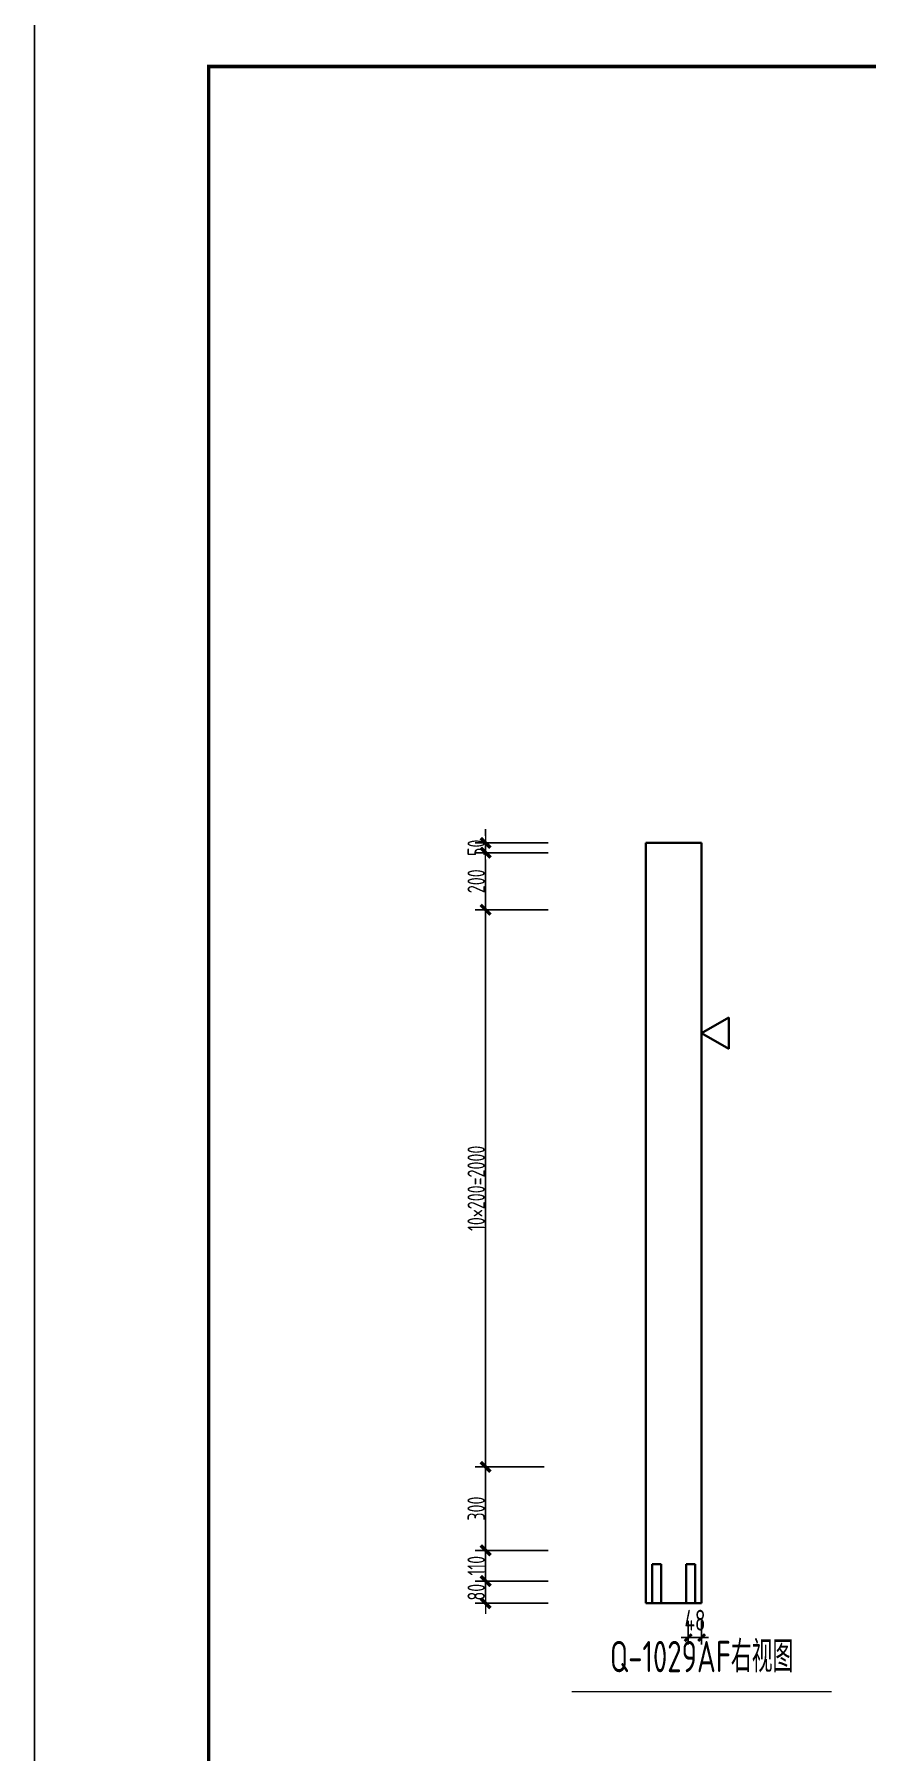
# Model space of a CAD drawing. Extents: x -85320 to 1679916, y -1321939 to 627.
# Drawn here: x 1023540 to 1035483, y -1101144 to -1076480 of the extents above; entities that cross this region are included whole.
import ezdxf
from ezdxf.enums import TextEntityAlignment as Align

# ---------------------------------------------------------------- set-up
doc = ezdxf.new("R2010")
doc.units = 0
doc.header["$LTSCALE"] = 1000
for name, color, linetype in [('BORDER', 7, 'Continuous'), ('手孔标注', 3, 'Continuous'), ('打印线框', 7, 'Continuous'), ('拉模', 7, 'Continuous'), ('砼墙', 3, 'Continuous')]:
    doc.layers.add(name, color=color, linetype=linetype)
for name, color, linetype, lineweight in [('预制墙图名', 7, 'Continuous', 18), ('预制墙墙身水平筋', 130, 'Continuous', 18), ('预制墙墙身纵向受力筋', 1, 'Continuous', 18), ('预制墙详图标注', 3, 'Continuous', 18), ('预制墙详图轮廓', 3, 'Continuous', 35)]:
    doc.layers.add(name, color=color, linetype=linetype, lineweight=lineweight)
doc.styles.add('TSSD_Dimension', font='tssdeng.shx', dxfattribs={"width": 0.7, "bigfont": 'hztxt.shx'})
doc.styles.add('样式 1', font='yjkeng.shx', dxfattribs={"width": 0.7, "bigfont": 'yjkchn.shx'})
doc.styles.add('样式 2', font='yjkeng.shx', dxfattribs={"width": 0.7, "bigfont": 'yjkchn.shx'})
doc.dimstyles.new('标注', dxfattribs={"dimtxt": 300, "dimasz": 100, "dimexe": 100, "dimexo": 250, "dimgap": 100, "dimtad": 1, "dimdec": 0, "dimlfac": 0.25, "dimzin": 0, "dimdsep": 46, "dimtxsty": 'TSSD_Dimension', "dimblk": 'ARCHTICK', "dimcen": 0, "dimdle": 100, "dimclrt": 7, "dimadec": 0, "dimazin": 0, "dimtfac": 1, "dimtdec": 0, "dimtix": 1, "dimtmove": 2, "dimatfit": 3, "dimfxl": 1, "dimtolj": 1, "dimtzin": 0, "dimarcsym": 0})
doc.dimstyles.new('盈建科结构', dxfattribs={"dimscale": 100, "dimtxt": 2.5, "dimasz": 1, "dimexe": 1.5, "dimexo": 0.625, "dimgap": 0.1, "dimtad": 1, "dimdec": 0, "dimrnd": 1, "dimzin": 0, "dimdsep": 46, "dimtxsty": '样式 1', "dimblk": '_yjkbk', "dimblk1": 'ARCHTICK', "dimblk2": 'ARCHTICK', "dimcen": 0.09, "dimadec": 0, "dimazin": 0, "dimtfac": 1, "dimtdec": 4, "dimtix": 1, "dimtmove": 2, "dimatfit": 3, "dimfxl": 1, "dimtolj": 1, "dimtzin": 0, "dimarcsym": 0})

# ---------------------------------------------------------------- blocks, each defined once
blk = doc.blocks.new('_yjkbk')
blk.add_line((-1, 0), (1.5, 0))
blk.add_lwpolyline([(-0.7, -0.7, 0.5, 0.5, 0), (0.7, 0.7, 0.5, 0.5, 0)], format="xyseb")
blk = doc.blocks.new('*D3328')
at = {"layer": 'Defpoints', "color": 0, "transparency": 16777216}
for p in [(1030015, -1098693), (1030915, -1098693), (1030915, -1099013)]:
    blk.add_point(p, dxfattribs=at)
at = {"layer": '预制墙详图标注', "color": 0, "lineweight": -2, "transparency": 16777216}
for p, q in [((1030915, -1098693), (1029865, -1098693)), ((1030915, -1099013), (1029865, -1099013)), ((1030015, -1098913), (1030015, -1098793))]:
    blk.add_line(p, q, dxfattribs=at)
at = {"layer": '预制墙详图标注', "color": 0, "lineweight": -2, "transparency": 16777216, "xscale": 100, "yscale": 100, "zscale": 100}
for p, rotation in [((1030015, -1098693), 90), ((1030015, -1099013), 270)]:
    blk.add_blockref('_yjkbk', p, dxfattribs=dict(at, rotation=rotation))
at = {"layer": '预制墙详图标注', "color": 0, "transparency": 16777216, "insert": (1030005, -1098853), "char_height": 250, "attachment_point": 8, "rotation": 90, "style": '样式 1'}
blk.add_mtext('\\A1;80', dxfattribs=at)
blk = doc.blocks.new('_ArchTick')
at = {"color": 0, "linetype": 'ByBlock', "const_width": 0.4}
blk.add_lwpolyline([(-0.5, -0.5), (0.5, 0.5)], dxfattribs=at)
blk = doc.blocks.new('*D3329')
at = {"layer": 'Defpoints', "color": 0, "transparency": 16777216}
for p in [(1030015, -1098253), (1030915, -1098253), (1030915, -1098693)]:
    blk.add_point(p, dxfattribs=at)
at = {"layer": '预制墙详图标注', "color": 0, "lineweight": -2, "transparency": 16777216}
for p, q in [((1030915, -1098253), (1029865, -1098253)), ((1030015, -1098593), (1030015, -1098353)), ((1030915, -1098693), (1029865, -1098693))]:
    blk.add_line(p, q, dxfattribs=at)
at = {"layer": '预制墙详图标注', "color": 0, "lineweight": -2, "transparency": 16777216, "xscale": 100, "yscale": 100, "zscale": 100}
for p, rotation in [((1030015, -1098253), 90), ((1030015, -1098693), 270)]:
    blk.add_blockref('_yjkbk', p, dxfattribs=dict(at, rotation=rotation))
at = {"layer": '预制墙详图标注', "color": 0, "transparency": 16777216, "insert": (1030005, -1098473), "char_height": 250, "attachment_point": 8, "rotation": 90, "style": '样式 1'}
blk.add_mtext('\\A1;110', dxfattribs=at)
blk = doc.blocks.new('*D3330')
at = {"layer": 'Defpoints', "color": 0, "transparency": 16777216}
for p in [(1030015, -1097053), (1030915, -1097053), (1030915, -1098253)]:
    blk.add_point(p, dxfattribs=at)
at = {"layer": '预制墙详图标注', "color": 0, "lineweight": -2, "transparency": 16777216}
for p, q in [((1030853, -1097053), (1029865, -1097053)), ((1030015, -1098153), (1030015, -1097153)), ((1030853, -1098253), (1029865, -1098253))]:
    blk.add_line(p, q, dxfattribs=at)
at = {"layer": '预制墙详图标注', "color": 0, "lineweight": -2, "transparency": 16777216, "xscale": 100, "yscale": 100, "zscale": 100}
for p, rotation in [((1030015, -1097053), 90), ((1030015, -1098253), 270)]:
    blk.add_blockref('_yjkbk', p, dxfattribs=dict(at, rotation=rotation))
at = {"layer": '预制墙详图标注', "color": 0, "transparency": 16777216, "insert": (1030005, -1097653), "char_height": 250, "attachment_point": 8, "rotation": 90, "style": '样式 1'}
blk.add_mtext('\\A1;300', dxfattribs=at)
blk = doc.blocks.new('*D3331')
at = {"layer": 'Defpoints', "color": 0, "transparency": 16777216}
for p in [(1030015, -1089053), (1030915, -1089053), (1030915, -1097053)]:
    blk.add_point(p, dxfattribs=at)
at = {"layer": '预制墙详图标注', "color": 0, "lineweight": -2, "transparency": 16777216}
for p, q in [((1030853, -1089053), (1029865, -1089053)), ((1030015, -1096953), (1030015, -1089153)), ((1030853, -1097053), (1029865, -1097053))]:
    blk.add_line(p, q, dxfattribs=at)
at = {"layer": '预制墙详图标注', "color": 0, "lineweight": -2, "transparency": 16777216, "xscale": 100, "yscale": 100, "zscale": 100}
for p, rotation in [((1030015, -1089053), 90), ((1030015, -1097053), 270)]:
    blk.add_blockref('_yjkbk', p, dxfattribs=dict(at, rotation=rotation))
at = {"layer": '预制墙详图标注', "color": 0, "transparency": 16777216, "insert": (1030005, -1093053), "char_height": 250, "attachment_point": 8, "rotation": 90, "style": '样式 1'}
blk.add_mtext('\\A1;10×200=2000', dxfattribs=at)
blk = doc.blocks.new('*D3337')
at = {"layer": 'Defpoints', "color": 0, "transparency": 16777216}
for p in [(1032923, -1099013), (1033115, -1099013), (1032923, -1099506)]:
    blk.add_point(p, dxfattribs=at)
at = {"layer": '手孔标注', "color": 0, "lineweight": -2, "transparency": 16777216}
for p, q in [((1032923, -1099263), (1032923, -1099606)), ((1033115, -1099263), (1033115, -1099606)), ((1032923, -1099506), (1032823, -1099506)), ((1033115, -1099506), (1032923, -1099506)), ((1033115, -1099506), (1033215, -1099506))]:
    blk.add_line(p, q, dxfattribs=at)
at = {"layer": '手孔标注', "color": 0, "lineweight": -2, "transparency": 16777216, "xscale": 100, "yscale": 100, "zscale": 100}
blk.add_blockref('_ArchTick', (1032923, -1099506), dxfattribs=at)
at = {"layer": '手孔标注', "color": 0, "lineweight": -2, "transparency": 16777216, "xscale": 100, "yscale": 100, "zscale": 100, "rotation": 180}
blk.add_blockref('_ArchTick', (1033115, -1099506), dxfattribs=at)
at = {"layer": '手孔标注', "color": 7, "lineweight": 0, "transparency": 16777216, "insert": (1033019, -1099256), "char_height": 300, "attachment_point": 5, "style": 'TSSD_Dimension'}
blk.add_mtext('\\A1;48', dxfattribs=at)
blk = doc.blocks.new('*D3354')
at = {"layer": 'Defpoints', "color": 0, "transparency": 16777216}
for p in [(1030015, -1088233), (1030915, -1088233), (1030915, -1089053)]:
    blk.add_point(p, dxfattribs=at)
at = {"layer": '预制墙详图标注', "color": 0, "lineweight": -2, "transparency": 16777216}
for p, q in [((1030915, -1088233), (1029865, -1088233)), ((1030015, -1088953), (1030015, -1088333)), ((1030915, -1089053), (1029865, -1089053))]:
    blk.add_line(p, q, dxfattribs=at)
at = {"layer": '预制墙详图标注', "color": 0, "lineweight": -2, "transparency": 16777216, "xscale": 100, "yscale": 100, "zscale": 100}
for p, rotation in [((1030015, -1088233), 90), ((1030015, -1089053), 270)]:
    blk.add_blockref('_yjkbk', p, dxfattribs=dict(at, rotation=rotation))
at = {"layer": '预制墙详图标注', "color": 0, "transparency": 16777216, "insert": (1030005, -1088643), "char_height": 250, "attachment_point": 8, "rotation": 90, "style": '样式 1'}
blk.add_mtext('\\A1;200', dxfattribs=at)
blk = doc.blocks.new('*D3355')
at = {"layer": 'Defpoints', "color": 0, "transparency": 16777216}
for p in [(1030015, -1088093), (1030915, -1088093), (1030915, -1088233)]:
    blk.add_point(p, dxfattribs=at)
at = {"layer": '预制墙详图标注', "color": 0, "lineweight": -2, "transparency": 16777216}
for p, q in [((1030015, -1087993), (1030015, -1087893)), ((1030915, -1088093), (1029865, -1088093)), ((1030015, -1088233), (1030015, -1088093)), ((1030915, -1088233), (1029865, -1088233)), ((1030015, -1088333), (1030015, -1088433))]:
    blk.add_line(p, q, dxfattribs=at)
at = {"layer": '预制墙详图标注', "color": 0, "lineweight": -2, "transparency": 16777216, "xscale": 100, "yscale": 100, "zscale": 100}
for p, rotation in [((1030015, -1088093), 270), ((1030015, -1088233), 90)]:
    blk.add_blockref('_yjkbk', p, dxfattribs=dict(at, rotation=rotation))
at = {"layer": '预制墙详图标注', "color": 0, "transparency": 16777216, "insert": (1030005, -1088163), "char_height": 250, "attachment_point": 8, "rotation": 90, "style": '样式 1'}
blk.add_mtext('\\A1;50', dxfattribs=at)
blk = doc.blocks.new('图框1')
at = {"layer": 'BORDER', "const_width": 50}
blk.add_lwpolyline([(1377779, -823089), (1377779, -783089), (1433679, -783089), (1433679, -823089)], close=True, dxfattribs=at)

msp = doc.modelspace()

# ---------------------------------------------------------------- linework, layer by layer
at = {"layer": '打印线框', "color": 1}
msp.add_lwpolyline([(1023539.777, -1117942.171), (1023539.777, -1075942.171), (1082939.777, -1075942.171), (1082939.777, -1117942.171)], close=True, dxfattribs=at)
at = {"layer": '砼墙', "lineweight": 35}
for p, q in [((1032407.312, -1099013.161), (1032407.312, -1098453.161)), ((1032535.312, -1098453.161), (1032407.312, -1098453.161)), ((1032407.312, -1099013.161), (1032407.312, -1098453.161)), ((1032535.312, -1098453.161), (1032407.312, -1098453.161)), ((1032535.312, -1099013.161), (1032535.312, -1098453.161)), ((1032535.312, -1099013.161), (1032535.312, -1098453.161)), ((1032895.312, -1099013.161), (1032895.312, -1098453.161)), ((1033023.312, -1098453.161), (1032895.312, -1098453.161)), ((1032895.312, -1099013.161), (1032895.312, -1098453.161)), ((1033023.312, -1098453.161), (1032895.312, -1098453.161)), ((1033023.312, -1099013.161), (1033023.312, -1098453.161)), ((1033023.312, -1099013.161), (1033023.312, -1098453.161))]:
    msp.add_line(p, q, dxfattribs=at)
at = {"layer": '预制墙图名', "lineweight": 18}
msp.add_line((1034979.159, -1100283.307), (1031251.464, -1100283.307), dxfattribs=at)
at = {"layer": '预制墙墙身水平筋', "lineweight": 18, "const_width": 0.18}
for points in [[(1032677.028, -1088213.161), (1032427.312, -1088213.161), (1032427.312, -1088253.161), (1032677.028, -1088253.161), (1032677.028, -1088213.161), (1032427.312, -1088213.161), (1032427.312, -1088253.161), (1032677.028, -1088253.161)], [(1032753.595, -1088253.161), (1033003.312, -1088253.161), (1033003.312, -1088213.161), (1032753.595, -1088213.161), (1032753.595, -1088253.161), (1033003.312, -1088253.161), (1033003.312, -1088213.161), (1032753.595, -1088213.161)], [(1032677.028, -1089033.161), (1032427.312, -1089033.161), (1032427.312, -1089073.161), (1032677.028, -1089073.161), (1032677.028, -1089033.161), (1032427.312, -1089033.161), (1032427.312, -1089073.161), (1032677.028, -1089073.161)], [(1032753.595, -1089073.161), (1033003.312, -1089073.161), (1033003.312, -1089033.161), (1032753.595, -1089033.161), (1032753.595, -1089073.161), (1033003.312, -1089073.161), (1033003.312, -1089033.161), (1032753.595, -1089033.161)], [(1032677.028, -1089833.161), (1032427.312, -1089833.161), (1032427.312, -1089873.161), (1032677.028, -1089873.161), (1032677.028, -1089833.161), (1032427.312, -1089833.161), (1032427.312, -1089873.161), (1032677.028, -1089873.161)], [(1032753.595, -1089873.161), (1033003.312, -1089873.161), (1033003.312, -1089833.161), (1032753.595, -1089833.161), (1032753.595, -1089873.161), (1033003.312, -1089873.161), (1033003.312, -1089833.161), (1032753.595, -1089833.161)], [(1032677.028, -1090633.161), (1032427.312, -1090633.161), (1032427.312, -1090673.161), (1032677.028, -1090673.161), (1032677.028, -1090633.161), (1032427.312, -1090633.161), (1032427.312, -1090673.161), (1032677.028, -1090673.161)], [(1032753.595, -1090673.161), (1033003.312, -1090673.161), (1033003.312, -1090633.161), (1032753.595, -1090633.161), (1032753.595, -1090673.161), (1033003.312, -1090673.161), (1033003.312, -1090633.161), (1032753.595, -1090633.161)], [(1032677.028, -1091433.161), (1032427.312, -1091433.161), (1032427.312, -1091473.161), (1032677.028, -1091473.161), (1032677.028, -1091433.161), (1032427.312, -1091433.161), (1032427.312, -1091473.161), (1032677.028, -1091473.161)], [(1032753.595, -1091473.161), (1033003.312, -1091473.161), (1033003.312, -1091433.161), (1032753.595, -1091433.161), (1032753.595, -1091473.161), (1033003.312, -1091473.161), (1033003.312, -1091433.161), (1032753.595, -1091433.161)], [(1032677.028, -1092233.161), (1032427.312, -1092233.161), (1032427.312, -1092273.161), (1032677.028, -1092273.161), (1032677.028, -1092233.161), (1032427.312, -1092233.161), (1032427.312, -1092273.161), (1032677.028, -1092273.161)], [(1032753.595, -1092273.161), (1033003.312, -1092273.161), (1033003.312, -1092233.161), (1032753.595, -1092233.161), (1032753.595, -1092273.161), (1033003.312, -1092273.161), (1033003.312, -1092233.161), (1032753.595, -1092233.161)], [(1032677.028, -1093033.161), (1032427.312, -1093033.161), (1032427.312, -1093073.161), (1032677.028, -1093073.161), (1032677.028, -1093033.161), (1032427.312, -1093033.161), (1032427.312, -1093073.161), (1032677.028, -1093073.161)], [(1032753.595, -1093073.161), (1033003.312, -1093073.161), (1033003.312, -1093033.161), (1032753.595, -1093033.161), (1032753.595, -1093073.161), (1033003.312, -1093073.161), (1033003.312, -1093033.161), (1032753.595, -1093033.161)], [(1032677.028, -1093833.161), (1032427.312, -1093833.161), (1032427.312, -1093873.161), (1032677.028, -1093873.161), (1032677.028, -1093833.161), (1032427.312, -1093833.161), (1032427.312, -1093873.161), (1032677.028, -1093873.161)], [(1032753.595, -1093873.161), (1033003.312, -1093873.161), (1033003.312, -1093833.161), (1032753.595, -1093833.161), (1032753.595, -1093873.161), (1033003.312, -1093873.161), (1033003.312, -1093833.161), (1032753.595, -1093833.161)], [(1032677.028, -1094633.161), (1032427.312, -1094633.161), (1032427.312, -1094673.161), (1032677.028, -1094673.161), (1032677.028, -1094633.161), (1032427.312, -1094633.161), (1032427.312, -1094673.161), (1032677.028, -1094673.161)], [(1032753.595, -1094673.161), (1033003.312, -1094673.161), (1033003.312, -1094633.161), (1032753.595, -1094633.161), (1032753.595, -1094673.161), (1033003.312, -1094673.161), (1033003.312, -1094633.161), (1032753.595, -1094633.161)], [(1032677.028, -1095433.161), (1032427.312, -1095433.161), (1032427.312, -1095473.161), (1032677.028, -1095473.161), (1032677.028, -1095433.161), (1032427.312, -1095433.161), (1032427.312, -1095473.161), (1032677.028, -1095473.161)], [(1032753.595, -1095473.161), (1033003.312, -1095473.161), (1033003.312, -1095433.161), (1032753.595, -1095433.161), (1032753.595, -1095473.161), (1033003.312, -1095473.161), (1033003.312, -1095433.161), (1032753.595, -1095433.161)], [(1032677.028, -1096233.161), (1032427.312, -1096233.161), (1032427.312, -1096273.161), (1032677.028, -1096273.161), (1032677.028, -1096233.161), (1032427.312, -1096233.161), (1032427.312, -1096273.161), (1032677.028, -1096273.161)], [(1032753.595, -1096273.161), (1033003.312, -1096273.161), (1033003.312, -1096233.161), (1032753.595, -1096233.161), (1032753.595, -1096273.161), (1033003.312, -1096273.161), (1033003.312, -1096233.161), (1032753.595, -1096233.161)], [(1032677.028, -1097033.161), (1032427.312, -1097033.161), (1032427.312, -1097073.161), (1032677.028, -1097073.161), (1032677.028, -1097033.161), (1032427.312, -1097033.161), (1032427.312, -1097073.161), (1032677.028, -1097073.161)], [(1032753.595, -1097073.161), (1033003.312, -1097073.161), (1033003.312, -1097033.161), (1032753.595, -1097033.161), (1032753.595, -1097073.161), (1033003.312, -1097073.161), (1033003.312, -1097033.161), (1032753.595, -1097033.161)], [(1032677.028, -1097433.161), (1032427.312, -1097433.161), (1032427.312, -1097473.161), (1032677.028, -1097473.161), (1032677.028, -1097433.161), (1032427.312, -1097433.161), (1032427.312, -1097473.161), (1032677.028, -1097473.161)], [(1032753.595, -1097473.161), (1033003.312, -1097473.161), (1033003.312, -1097433.161), (1032753.595, -1097433.161), (1032753.595, -1097473.161), (1033003.312, -1097473.161), (1033003.312, -1097433.161), (1032753.595, -1097433.161)], [(1032677.028, -1097833.161), (1032427.312, -1097833.161), (1032427.312, -1097873.161), (1032677.028, -1097873.161), (1032677.028, -1097833.161), (1032427.312, -1097833.161), (1032427.312, -1097873.161), (1032677.028, -1097873.161)], [(1032753.595, -1097873.161), (1033003.312, -1097873.161), (1033003.312, -1097833.161), (1032753.595, -1097833.161), (1032753.595, -1097873.161), (1033003.312, -1097873.161), (1033003.312, -1097833.161), (1032753.595, -1097833.161)], [(1032677.028, -1098233.161), (1032427.312, -1098233.161), (1032427.312, -1098273.161), (1032677.028, -1098273.161), (1032677.028, -1098233.161), (1032427.312, -1098233.161), (1032427.312, -1098273.161), (1032677.028, -1098273.161)], [(1032753.595, -1098273.161), (1033003.312, -1098273.161), (1033003.312, -1098233.161), (1032753.595, -1098233.161), (1032753.595, -1098273.161), (1033003.312, -1098273.161), (1033003.312, -1098233.161), (1032753.595, -1098233.161)], [(1032641.028, -1098673.161), (1032391.312, -1098673.161), (1032391.312, -1098713.161), (1032641.028, -1098713.161), (1032641.028, -1098673.161), (1032391.312, -1098673.161), (1032391.312, -1098713.161), (1032641.028, -1098713.161)], [(1032789.595, -1098713.161), (1033039.312, -1098713.161), (1033039.312, -1098673.161), (1032789.595, -1098673.161), (1032789.595, -1098713.161), (1033039.312, -1098713.161), (1033039.312, -1098673.161), (1032789.595, -1098673.161)]]:
    msp.add_lwpolyline(points, close=True, dxfattribs=at)
at = {"layer": '预制墙墙身纵向受力筋', "lineweight": 18, "const_width": 0.18}
for points in [[(1032503.312, -1098529.161), (1032503.312, -1087029.161), (1032439.312, -1087029.161), (1032439.312, -1098529.161)], [(1032991.312, -1098529.161), (1032991.312, -1087029.161), (1032927.312, -1087029.161), (1032927.312, -1098529.161)]]:
    msp.add_lwpolyline(points, close=True, dxfattribs=at)
at = {"layer": '预制墙详图标注', "lineweight": 35}
for p, q in [((1033115.312, -1090823.161), (1033505.023, -1090598.161)), ((1033505.023, -1090598.161), (1033505.023, -1091048.161)), ((1033115.312, -1090823.161), (1033505.023, -1091048.161))]:
    msp.add_line(p, q, dxfattribs=at)
at = {"layer": '预制墙详图轮廓', "lineweight": 35}
for p, q in [((1033115.312, -1088093.161), (1032315.312, -1088093.161)), ((1032315.312, -1099013.161), (1032315.312, -1088093.161)), ((1033115.312, -1099013.161), (1033115.312, -1088093.161)), ((1033115.312, -1099013.161), (1032315.312, -1099013.161))]:
    msp.add_line(p, q, dxfattribs=at)

# ---------------------------------------------------------------- block references
at = {"layer": '拉模', "color": 3}
msp.add_blockref('图框1', (-351739.171, -293853.476), dxfattribs=at)

# ---------------------------------------------------------------- texts
at = {"layer": '预制墙图名', "linetype": 'Continuous', "style": '样式 2', "width": 0.7}
msp.add_text('Q-1029AF右视图', height=450, dxfattribs=at).set_placement((1033115.312, -1100138.161), align=Align.BOTTOM_CENTER)

# ---------------------------------------------------------------- dimensions: what is measured, and where the dimension line sits
at = {"layer": '手孔标注', "color": 3, "lineweight": 0}
dim = msp.add_linear_dim(base=(1032923.312, -1099505.575), p1=(1033115.312, -1099013.161), p2=(1032923.312, -1099013.161), angle=180, dimstyle='标注', dxfattribs=at)
dim.commit()
dim.dimension.update_dxf_attribs({"geometry": '*D3337', "text_midpoint": (1033019.312, -1099255.575)})
at = {"layer": '预制墙详图标注'}
for p1, p2, text, override, picture, middle in [((1030915.312, -1088233.161), (1030915.312, -1088093.161), '50', {"dimscale": 100, "dimtxt": 2.5, "dimasz": 1, "dimexe": 1.5, "dimexo": 0, "dimgap": 0.1, "dimtad": 1, "dimlfac": 0.25, "dimrnd": 5, "dimdle": 0, "dimfxlon": 0}, '*D3355', (1029880.312, -1088163.161)), ((1030915.312, -1089053.161), (1030915.312, -1088233.161), '200', {"dimscale": 100, "dimtxt": 2.5, "dimasz": 1, "dimexe": 1.5, "dimexo": 0, "dimgap": 0.1, "dimtad": 1, "dimlfac": 0.25, "dimrnd": 5, "dimdle": 0, "dimfxlon": 0}, '*D3354', (1029880.312, -1088643.161)), ((1030915.312, -1097053.161), (1030915.312, -1089053.161), '10×200=2000', {"dimscale": 100, "dimtxt": 2.5, "dimasz": 1, "dimexe": 1.5, "dimexo": 0.625, "dimgap": 0.1, "dimtad": 1, "dimlfac": 0.25, "dimrnd": 5, "dimdle": 0, "dimtix": 1, "dimfxlon": 0}, '*D3331', (1029880.312, -1093053.161)), ((1030915.312, -1098253.161), (1030915.312, -1097053.161), '300', {"dimscale": 100, "dimtxt": 2.5, "dimasz": 1, "dimexe": 1.5, "dimexo": 0.625, "dimgap": 0.1, "dimtad": 1, "dimlfac": 0.25, "dimrnd": 5, "dimdle": 0, "dimtix": 1, "dimfxlon": 0}, '*D3330', (1029880.312, -1097653.161))]:
    dim = msp.add_aligned_dim(p1=p1, p2=p2, distance=900, text=text, dimstyle='盈建科结构', override=override, dxfattribs=at)
    dim.commit()
    dim.dimension.update_dxf_attribs({"geometry": picture, "text_midpoint": middle})
for p1, p2, picture, middle in [((1030915.312, -1098693.161), (1030915.312, -1098253.161), '*D3329', (1029880.312, -1098473.161)), ((1030915.312, -1099013.161), (1030915.312, -1098693.161), '*D3328', (1029880.312, -1098853.161))]:
    dim = msp.add_aligned_dim(p1=p1, p2=p2, distance=900, dimstyle='盈建科结构', override={"dimscale": 100, "dimtxt": 2.5, "dimasz": 1, "dimexe": 1.5, "dimexo": 0, "dimgap": 0.1, "dimtad": 1, "dimlfac": 0.25, "dimrnd": 5, "dimdle": 0, "dimfxlon": 0}, dxfattribs=at)
    dim.commit()
    dim.dimension.update_dxf_attribs({"geometry": picture, "text_midpoint": middle})

doc.saveas('drawing.dxf')
